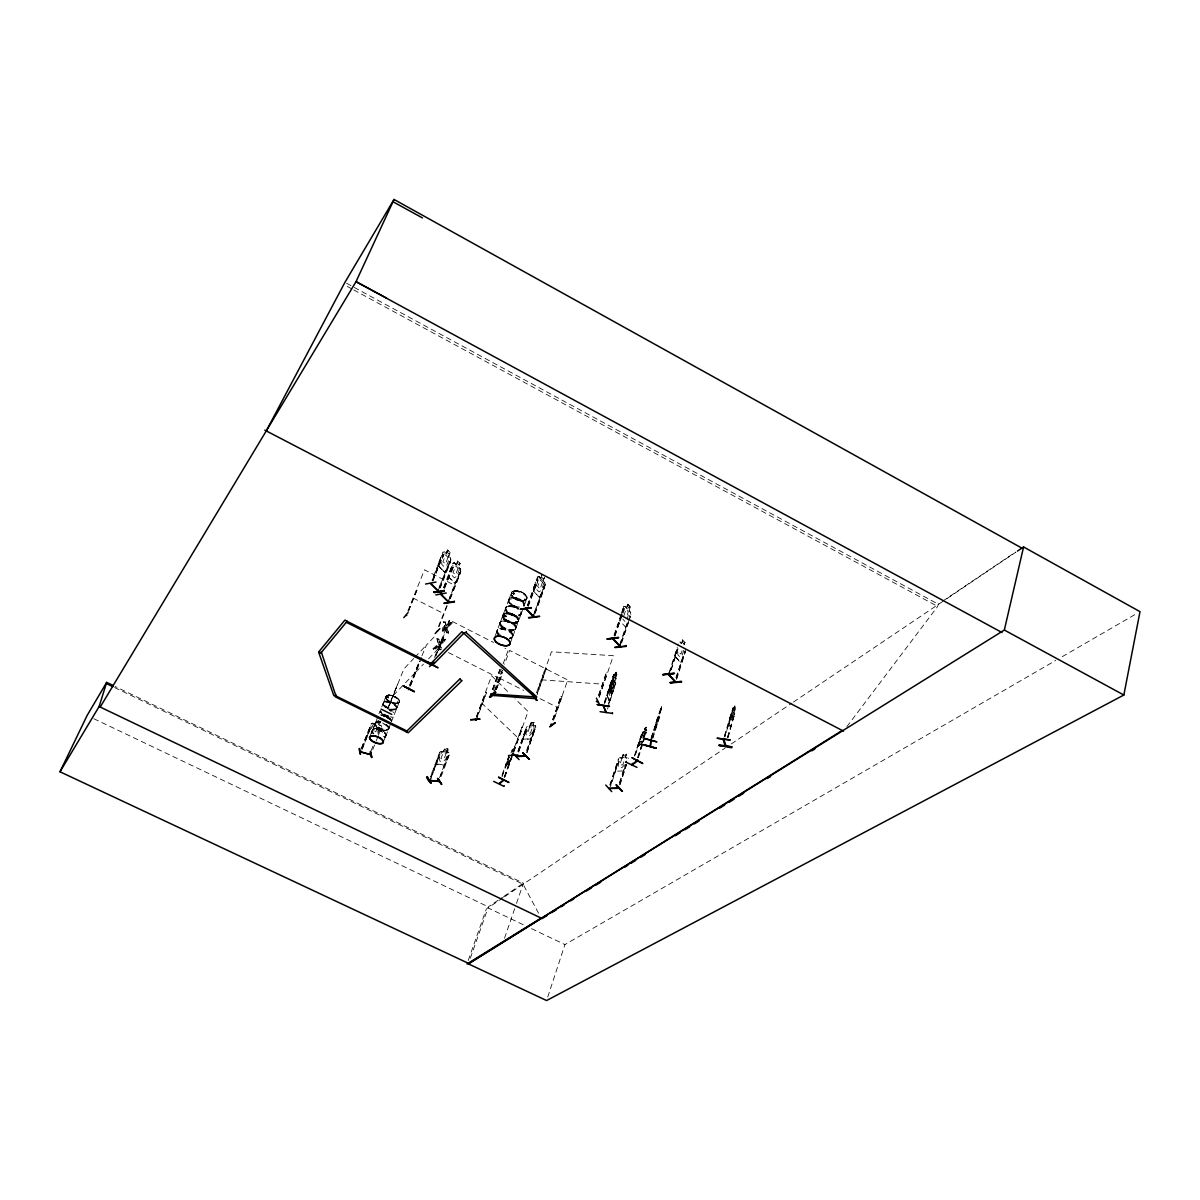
<?xml version="1.0" encoding="UTF-8"?>
<svg xmlns="http://www.w3.org/2000/svg" width="1200" height="1200" viewBox="0 0 1200 1200"><rect width="100%" height="100%" fill="white"/><g stroke="black" fill="none" stroke-linecap="round" stroke-linejoin="round"><path stroke-width="0.75" stroke-dasharray="5 3.75" d="M385.605 736.53L388.56 728.955L388.155 729.69A7.275 3.165 21.6 0 1 376.38 727.095A7.275 3.165 21.6 0 1 380.535 722.955A7.275 3.165 21.6 0 1 388.11 729.795L388.38 729.42M388.47 729.33L388.95 727.965M381.81 706.77L383.73 702.105M372.09 731.88L372.51 729.87M374.97 724.68L375.66 722.31L375.27 723.045M374.895 723.72L372.675 729.675M397.02 707.85L399.405 701.52M615.57 771.075L615.645 767.85L615.45 771.18L623.22 770.955L626.265 764.505M502.62 616.725L503.415 614.145M513.495 623.34C509.175 622.89 502.23 620.43 502.785 615.18M505.155 616.8L504.165 615.33M506.13 606.9L505.41 609.315M505.905 616.005L505.095 616.545M505.29 616.56L506.235 616.35L505.185 615.54M508.44 600.555L508.425 600.675A8.385 4.26 20.5 0 0 517.335 607.395M499.95 623.145L497.34 630.165M496.935 631.14L494.52 637.71M512.265 593.31L513.915 594.33M513.735 592.77L513.135 593.415M513.915 592.905L513.735 594.045M514.68 594L514.215 593.13M516.315 621.405C515.775 622.845 518.22 621.03 515.835 621.93M516.825 622.065L516.615 621.525M518.625 621.135L518.325 618.36L514.05 614.7L507.9 612.975L503.295 614.475L504.39 613.8M521.445 613.515L521.52 612.36A8.4 4.245 20.5 0 1 512.295 614.67A8.4 4.245 20.5 0 1 506.22 606.84L506.325 606.705A8.4 4.245 20.5 0 1 518.565 608.505M367.65 735.9L367.83 732.45M518.415 608.91A8.4 4.245 20.5 0 0 505.815 607.545L508.425 600.72A8.385 4.26 20.5 0 1 517.05 598.41A8.385 4.26 20.5 0 1 524.385 605.535L524.445 604.185M524.88 599.625L524.16 599.19L525.27 598.995M436.56 760.86L436.38 764.145L444.195 765.06L446.49 761.97L449.565 753.495M512.07 637.785L513.075 635.115M523.125 739.35L526.44 727.14L527.865 725.91L535.335 725.625L536.055 726.75L530.61 739.035L523.05 739.275L523.32 736.095M521.445 613.23L522.735 609.645M608.79 703.965L616.47 679.545C614.865 674.91 615.51 687.795 612.105 688.515L611.775 682.35L613.995 675.795L614.835 675.795C615.54 668.205 618.495 675.51 615.66 677.985L616.92 674.445M513.015 635.91L515.625 628.845M613.77 688.335L613.215 684.735L614.325 681.27M655.65 727.56C660.42 714.945 652.815 737.94 656.04 722.88M655.74 727.755L656.175 722.91M657.93 718.05L657.765 719.955L660.03 711.525M659.61 717.255L652.725 738.66M660.45 710.175L660.555 708.84L659.685 715.515L652.29 738.555M651.48 737.415L661.695 706.725L652.83 737.325M660.6 710.385L661.695 706.725M660.825 710.19L661.065 708.975M661.515 706.875L661.02 709.23M680.49 662.37L682.5 659.67L680.505 662.565L675.135 656.64L678.165 643.95M675.255 656.625L675.645 652.11M386.1 735.555L386.025 734.655M388.92 728.49L388.875 727.41M507.69 760.62L507.495 762.615L510.585 758.31M620.37 616.335L619.815 620.91L625.575 627L627.42 624.15M620.04 620.82L620.325 617.88M533.745 591.195L534.21 586.785M534 586.74L533.64 591.255L539.55 597.435L533.535 591.27L534 586.74L537.615 577.005L539.085 576.645L540.705 578.355L541.92 574.77M457.05 580.38L454.815 583.26L448.725 577.11L449.25 572.655L453.045 563.085L454.56 562.74L456.225 564.45M439.11 561.69L438.69 566.145L444.855 572.37L438.585 566.175L439.11 561.69L442.95 552.105M730.965 715.95L730.89 722.085L735.21 707.775C734.07 701.82 736.41 710.55 734.325 711.315M499.965 622.665L499.905 624.075M638.4 743.625C634.32 757.47 640.44 736.05 644.55 728.475L646.515 727.2L644.67 728.535L639 745.695M524.385 605.16L526.86 598.44M613.905 681.195L613.77 681.195M518.745 620.85L515.355 623.25M610.575 697.77L609 700.56L606.975 695.13L611.085 681.315L611.94 680.925L612.36 682.41M661.515 708.795L656.865 722.745L658.005 717.03M505.44 766.635L506.115 763.86L505.365 766.77L508.89 763.905M846.87 726.66L937.665 606.435L938.235 604.185L941.325 602.1M727.47 737.115L734.325 714.825M727.635 737.73L734.46 714.84M728.07 737.805L733.695 716.445L734.28 717.15M729.81 717.675L733.275 707.535L734.52 712.935M724.365 736.17L732.84 708M724.515 736.8L732.63 710.34L724.965 736.86M724.8 736.245L734.715 705.45M733.755 709.23L734.835 705.66M388.98 727.935L390.72 723.54M682.065 650.745L680.97 654.15L678.84 651.795M683.94 644.91L684.96 642.435L684.18 644.865M683.745 650.295L682.11 655.41L680.025 657.075L677.895 654.72L677.7 650.535M675.885 677.805L684.735 651.405L685.365 652.11L676.35 680.22M676.275 677.775L684.735 651.405M676.53 678.495L685.545 649.86M669.075 672.765L677.295 647.31M669.465 672.735L677.43 648.09M670.845 669.945L677.67 648.825M671.235 669.9L678.06 648.78M681.39 643.56L682.68 639.9L681.435 643.77M650.97 738.555L660.36 709.38M651.405 738.66L659.67 711.585L660.045 712.275M634.365 755.805L641.37 734.49M634.74 756L641.13 736.17L635.235 755.64M640.725 744.48L641.835 741.03L640.125 742.26L640.095 740.16L643.47 731.955M642.735 738.285L646.395 727.14M643.65 737.625L645.18 730.725M637.59 757.56L642.15 743.49M644.445 736.455L646.08 732.57L645.315 736.29M637.965 757.755L646.485 729.705L646.785 730.605M638.475 757.395L644.745 738.045M619.41 782.955L625.02 765.78M619.605 783.18L625.785 764.28M619.755 784.65L626.37 764.49M619.965 784.875L626.7 764.265M610.785 784.86L618.675 760.89L617.76 760.92L618.87 761.115L610.425 786.795M626.55 758.58L625.275 757.515L626.58 754.125L623.22 754.17L622.185 757.62L620.175 758.79L618.12 765.045L618.885 767.685L621.975 767.58L624.51 764.85M623.355 754.35L622.245 757.695L618.495 758.895L619.875 757.59L627.615 757.395L628.335 758.475M623.88 761.76L622.845 764.895L619.77 764.985L621.825 758.73L624.9 758.64M626.505 754.065L625.335 757.59L627.54 757.515L628.275 758.595M547.74 997.05L564.93 944.58L1055.76 660.42M609.87 784.89L618.435 758.82M610.08 785.115L618.585 758.925M605.04 702.84L613.65 677.43L612.975 676.725L613.65 677.43M614.97 675.81L616.17 672.12L616.98 674.505M608.55 703.335L615.81 683.115L607.515 709.095M627.165 619.815L630.18 606.78L628.83 610.47L630.48 612.285M619.935 644.055L627.12 622.92M619.725 645.78L627.51 622.875M621.195 643.005L628.38 621.885M628.65 620.865L630.87 614.34L630.45 612.225L630.87 614.34M621.585 642.96L630.555 616.545L629.52 615.885L630.555 616.545M604.365 702.15L613.665 674.505L607.17 695.085L609.015 700.395M604.215 703.89L613.395 676.785M614.655 636L621.9 614.82M622.5 613.065L623.445 608.76L622.89 613.005M615.045 635.955L622.29 614.775M623.13 613.08L624.87 607.95L626.49 608.04L627.81 604.17L630.18 606.78M627.69 604.185L626.565 607.815M623.73 616.095L626.07 609.255L628.29 611.7L625.965 618.525M598.59 695.205L606.285 672.66L607.485 672.99L606.285 672.66M598.725 695.46L606.42 672.915M599.07 697.035L607.35 672.75M599.22 697.275L613.365 655.71L551.46 651.78L536.82 692.625M504.525 938.205L515.895 905.13M516.495 903.39L523.44 883.185L115.11 686.46M621.45 613.155L623.625 606.51L625.02 606.12L626.61 608.025M613.995 635.28L623.805 606.63M614.385 635.235L623.445 608.76M552.57 719.865L561.045 696.135L562.02 696.63L553.74 720.225M468.225 960.495L486.48 908.55M552.75 719.73L561.045 696.135M553.56 720.375L567.735 679.98L509.61 650.4L504.48 664.245M470.34 958.185L488.355 906.87L502.08 897.6M526.995 752.79L535.23 728.775L534.345 728.82L526.5 750.9M531.21 722.505L525.9 733.275L526.545 735.855L529.515 735.72L532.065 732.99L534.27 726.795L533.07 725.775L534.39 722.34L531.21 722.505L534.45 722.415M530.16 725.985L531.345 722.67M526.71 751.125L534.345 728.82M526.77 752.565L535.86 726.72L535.185 725.67M504.51 777.285L513.015 753.435M513.48 752.115L528.06 711.495L515.055 698.745M504.915 776.97L512.07 757.065M513.81 752.085L522.555 727.725L521.94 727.14L512.865 751.53M536.67 692.37L545.235 668.505L546.27 668.58L537.255 694.41M537.105 694.17L546.27 668.58M517.845 751.23L526.5 727.2M518.07 751.455L525.72 729.21L526.605 729.18L517.725 754.815M518.715 751.2L526.605 729.18M509.1 755.19L505.245 766.725L508.785 763.845L510.45 760.29M502.11 774.795L508.59 756.975M501.885 776.235L508.86 756.84M502.245 776.415L509.22 757.02M506.34 765.87L509.52 757.005M510.975 752.835L513.645 748.41L512.505 751.83L513.51 751.035M507.735 764.76L509.835 758.91L508.44 760.02M513.195 751.5L521.94 727.14M504.15 777.12L511.305 757.215M504.57 776.79L512.895 753.375M542.025 574.755L540.615 578.58L538.935 578.46L536.43 585.225L536.61 589.455L538.95 591.915L541.275 590.325L543.75 583.575L542.955 581.055L544.41 577.41M543.075 581.025L544.515 577.395M534.15 612.6L544.125 586.395L544.815 587.115L535.215 613.26M533.25 616.035L544.125 586.395M539.43 597.465L545.1 584.895M534.84 613.32L545.205 584.94L544.695 582.9M496.29 689.565L502.53 672.735M527.295 605.475L537.615 577.005M496.455 689.415L502.695 672.585M527.67 605.43L537.36 579.225L538.05 579.96L528.36 606.15M528 606.195L538.05 579.96M492.33 689.76L499.83 669.57M492.495 689.61L499.995 669.42M510.225 643.29L512.655 636.81M516.045 627.66L521.07 614.115L520.53 614.985M493.335 690.27L502.515 665.52M503.16 663.78L508.29 649.95L505.02 648.27M494.67 690.735L502.155 670.545M494.835 690.585L502.32 670.395M476.28 716.925L491.625 675.78L508.545 692.37M476.61 716.895L485.82 692.175L486.45 692.79L477.24 717.51M476.91 717.525L486.45 692.79M512.76 592.92L512.985 593.685M514.455 593.52L513.36 593.97M446.79 751.965C451.5 747.885 442.14 746.64 443.58 751.77L441.48 752.565L439.245 758.46L439.95 761.19L443.055 761.55L445.68 759.21L447.9 753.3L446.64 752.055L447.975 748.815L444.66 748.425L443.475 751.575M439.515 777.795L447.975 755.34L449.025 755.655L447.975 755.34M440.31 776.265L448.11 755.55M441.225 776.385L449.73 753.525L448.935 752.205L441.21 751.32L439.725 752.325L430.485 776.685M505.395 608.73L500.31 622.245M508.875 599.505L511.38 592.935M430.62 776.895L439.86 752.445M430.755 778.53L439.89 754.41L438.99 754.305L440.025 754.62L430.23 780.45M434.52 657.54L449.34 619.95L493.56 642.45M435.57 656.07L442.8 637.59M435.975 655.65L449.745 620.43L442.365 628.23M438.54 650.655L443.955 637.035L442.785 636.69L443.79 637.2M438.705 650.49L443.955 637.035M439.005 626.715L447.345 605.505M449.955 598.86L460.875 570.96L457.125 580.485M450.33 598.785L460.425 573.105L459.72 572.385L449.265 598.11M409.65 685.14L419.49 661.95L418.725 662.16M410.04 684.75L419.115 661.755M409.8 685.965L419.535 661.335M410.175 686.16L421.29 657.405M421.965 655.71L426.375 645.135L434.985 636.03M410.565 685.77L420.3 661.125M457.635 560.91L456.15 564.675L454.395 564.54L451.77 571.17L451.935 575.34L454.35 577.785L456.765 576.255L459.375 569.61L458.565 567.12L460.2 563.535L457.515 560.925L460.2 563.535M438.48 626.445L446.76 605.67M448.275 601.485L459.72 572.385M397.17 702.3L398.19 702.06M443.535 587.61L453.045 563.085M443.895 587.565L452.73 565.275L453.435 565.995L444.615 588.285M383.97 740.52L385.53 736.635M393.21 717.195L391.5 721.545A7.29 3.195 21.6 0 0 391.455 720.645M394.245 714.6L396.645 708.555L396.255 709.26M444.255 588.33L453.435 565.995M377.55 732.255L379.89 726.39L378.555 724.845L379.965 721.65L376.515 720.87M387.6 708.72L397.53 684.36L388.335 708.54M450.195 552.6L448.53 556.2L449.37 558.705L446.715 565.365L444.27 566.895L441.825 564.42L441.66 560.235L444.33 553.575L446.1 553.725L447.6 549.945L450.195 552.6L448.785 556.155M371.055 750.855L373.8 743.985M377.925 733.875L379.95 728.535L380.955 729L379.95 728.535M387.96 708.36L403.905 668.895L413.715 658.53M372.75 749.595L375.48 742.725M376.17 741.015L378.225 735.87M378.33 735.33L381.795 726.855L381 725.4L378.72 724.845M439.11 587.295L449.7 561.495L450.42 562.215L440.19 587.97M438.09 590.67L449.7 561.495M447.075 569.625L450.765 560.025L450.555 557.955L444.495 551.775L443.025 552.24L431.955 580.14M439.83 588.015L450.87 560.07L450.555 557.955M432.3 580.08L442.635 554.295L443.355 555.03L433.035 580.815M370.26 735.615L372 730.965M377.61 717.225L375.18 723.87L373.065 724.515L370.71 730.38L371.475 733.38M378.975 713.79L380.13 710.925A7.245 3.195 21.6 0 0 384.57 715.785A7.245 3.195 21.6 0 0 392.52 717.045M385.86 696.69L383.43 702.69M432.675 580.875L443.355 555.03M387.96 696.93L386.595 696.825L387.57 697.56M388.155 696.825L388.59 697.815L388.23 696.945M361.44 748.2L370.38 725.91L371.355 726.18L361.065 752.085M361.47 748.38L371.205 723.96L372.765 723.15C377.025 726.375 375.12 717.12 379.965 721.65M361.725 750.18L371.355 726.18M407.88 610.92L424.485 569.805L455.19 585.57M408.405 611.19L418.095 587.175M408.555 611.01L418.26 586.995M515.355 629.415L516.06 627.09M730.215 727.305L731.445 724.35M641.985 743.505L643.74 739.695M642.69 742.35L643.86 739.755M510.57 760.335L508.77 763.935M508.875 599.55L509.37 598.71L508.395 601.53A8.25 4.185 20.5 0 0 517.005 608.175M505.845 607.515L505.86 607.47A8.4 4.245 20.5 0 0 513.54 615.51A8.4 4.245 20.5 0 0 520.86 611.445M515.94 628.47L515.34 629.4A8.43 4.2 20.5 0 0 507.03 621.12A8.43 4.2 20.5 0 0 501.405 626.565A8.43 4.2 20.5 0 0 515.235 629.52L515.295 629.46M613.005 690.84L611.7 693.735L609.51 688.2L611.715 693.555M499.98 622.665L500.745 621.465M397.485 702.045L398.28 702.615L397.155 702.06M399.09 702.45L399.495 700.725M399.12 702.465C395.28 706.56 380.28 698.01 388.215 695.1M511.755 592.005C509.1 598.785 523.08 604.125 526.995 598.665C527.31 594.165 521.925 591.93 518.265 591C517.125 589.26 509.715 592.92 512.88 591.225M503.805 615.66L504.96 615.465M504.27 615.84L504.54 616.305M497.67 629.52L496.905 632.055M505.755 615.645L505.95 616.605M525.525 599.685L524.565 599.715M516.93 621.78L515.79 621.72L516.72 622.38M625.455 627.015L627.48 624.03M396.285 709.245L396.96 707.025M444.195 765.06L446.535 762.045M454.8 583.065L456.93 580.41M446.88 569.535L444.72 572.205L438.585 566.175M444.75 572.385L447 569.52M414.93 657.24L425.955 645.585M393.375 695.34L415.29 672.6M415.71 672.18L423.45 664.14M428.61 658.785L438.945 648.06M518.13 621.825L511.605 622.74L504.3 619.005A8.265 4.14 20.5 0 1 509.895 613.575L517.17 617.34M445.92 639.885L444.345 639.78L440.13 643.605L439.65 642.855L443.865 639.03L445.92 639.885L440.535 644.685L441.48 648.285M452.46 623.07L450.9 622.98L446.715 626.775L446.25 626.01L450.42 622.215L452.46 623.07L447.12 627.84L448.53 633.18L446.4 632.325L445.335 628.095L442.125 631.005M445.335 628.095L445.815 628.86L441.54 632.73L441.06 631.98M439.215 645.705L434.925 649.605L432.87 648.75L434.43 648.855L438.735 644.955L440.28 649.98M442.215 629.46L444.93 627.045L443.55 621.795L445.2 621.9L446.715 626.775M442.695 630.21L445.395 627.795L443.55 621.795M448.53 633.18L446.655 627.075L451.995 622.32M432.87 648.75L438.33 643.89L436.965 638.58L439.095 639.435L440.13 643.605M433.35 649.5L438.81 644.64L436.965 638.58M441 647.535L440.055 643.935L445.44 639.135M562.02 696.63L560.865 696.27M512.4 751.785L513.465 750.855L513.63 751.71M641.13 736.17L641.505 736.35M646.455 732.765L645.585 732.945M642.18 732.885L646.59 729.765M645.3 730.785L646.53 729.9M643.095 733.11L644.82 731.865M637.68 746.64L642.105 743.64M441.255 751.395L439.725 752.325M503.61 896.565L523.44 883.185M942.87 601.05L1015.44 552.135M503.25 897.615L487.98 907.905L524.775 925.44M504.765 896.595L725.055 748.125M731.28 743.94L791.88 703.11M793.425 702.06L945.555 599.55M947.085 598.515L1015.92 552.12M386.955 695.4L385.71 697.77M398.205 703.035L399.06 702.495A7.245 3.24 21.7 0 0 391.44 695.58A7.245 3.24 21.7 0 0 387.255 699.855A7.245 3.24 21.7 0 0 398.955 702.495M1062.24 656.67L1136.76 613.53M613.545 674.61L614.4 674.1L614.85 675.6M371.205 724.02L372.78 723.21L381 725.46M504.375 613.77L509.805 613.605A8.265 4.14 20.5 0 1 517.905 621.9A8.265 4.14 20.5 0 1 504.345 619.02A8.265 4.14 20.5 0 1 509.865 613.635M623.685 606.645L625.02 606.285L630.36 612.3M504.06 615.405L505.515 615.6M537.675 577.14L539.07 576.795M388.215 697.155L387.465 697.275M387.225 697.71L388.455 697.89M453.105 563.22L454.545 562.89L460.365 568.965L460.665 570.93L460.56 568.86L458.685 567.09M446.175 553.485L447.48 549.96L450.09 552.615M442.635 554.295L442.995 555.09M450.42 562.215L449.34 561.555M454.44 562.755L456.27 564.66M452.73 565.275L453.09 566.055M460.44 568.875L458.67 567.105M460.425 573.105L459.36 572.445M448.725 577.11L454.935 583.23M539.085 576.645L544.815 582.885M537.36 579.225L537.675 580.02M544.77 582.825L545.085 584.955M544.815 587.115L543.765 586.44M685.365 652.11L684.345 651.45M522.555 727.725L521.625 727.17M505.92 613.35L507.78 613.32M525.945 729.435L526.815 729.405M534.555 729.045L535.44 729M523.17 739.17L530.505 738.855M521.88 600.825L523.695 600.765M505.425 616.2L504.54 615.81M505.74 616.83L504.6 616.425M513.51 623.31L515.325 623.295M612.48 682.62L609.435 689.22L609.705 695.37L611.085 693.705L613.275 684.795M389.76 695.055L388.23 695.07L391.485 695.355A7.215 3.225 21.7 0 1 399 702.255A7.215 3.225 21.7 0 1 387.375 699.63A7.215 3.225 21.7 0 1 391.545 695.385M444.03 622.545L445.68 622.65M446.4 632.325L448.05 632.43M437.46 639.33L439.095 639.435M441.465 649.35L439.8 649.23L438.735 644.955M546.42 668.835L545.235 668.505M541.41 679.815L603.66 684.24M441.255 751.5L443.58 751.77M446.685 752.115L448.89 752.37M436.47 763.98L444.12 764.88M516.24 590.775L518.265 591.03A8.265 4.23 20.5 0 1 526.305 599.415A8.265 4.23 20.5 0 1 512.73 596.58A8.265 4.23 20.5 0 1 518.31 591.06A8.22 4.2 20.5 0 1 526.275 599.385A8.22 4.2 20.5 0 1 512.775 596.565A8.22 4.2 20.5 0 1 518.325 591.075M614.4 674.1L616.425 679.635M513.21 592.92L513.96 593.07M610.335 683.94L609.585 688.275M613.68 678.915L614.46 681.285M611.085 681.315L611.91 681.075L613.875 686.415M606.975 695.13L609.135 700.575M729.915 717.645L728.895 721.98M397.26 702.195L398.31 702.465M371.385 726.375L370.38 725.91M391.485 695.325L396.66 697.515M385.185 716.205L390.885 719.97M515.82 599.13L517.8 599.985M93.84 718.725L488.355 906.87M531.465 928.635L564.93 944.58M114.6 687.525L523.08 884.25L539.445 914.88M499.35 678.09L523.785 690.435M540.075 698.655L558 707.715M448.44 652.59L498.015 677.625M413.085 598.02L444.09 613.815M346.56 283.275L938.235 604.185M347.175 286.365L352.11 289.035M353.76 289.935L937.665 606.435M388.56 700.89L390.135 701.805M505.455 615.435L506.235 616.35M505.635 620.52L507.42 621.585M396.645 697.53L399.45 700.68M515.7 616.14L518.7 619.98M524.1 593.565L525.54 594.795M481.515 702.9L518.43 738.345M530.61 739.035L532.875 735.675M541.71 577.215L543.195 578.805M543.195 581.01L544.89 582.81M622.74 619.02L624.96 621.45M675.345 656.565L680.61 662.355M627.735 604.395L630.06 606.825M623.22 770.955L625.455 767.565M681.51 643.545L679.92 641.925L681.555 643.755M682.56 639.915L684.96 642.435M504.27 618.99L502.755 616.41M440.055 643.935L440.535 644.685M438.33 643.89L438.81 644.64M443.865 639.03L444.345 639.78M446.655 627.075L447.12 627.84M444.93 627.045L445.395 627.795M450.42 622.215L450.9 622.98M391.53 720.705L391.59 721.665M614.115 681.48L613.62 680.085L613.725 682.65M445.2 621.9L446.25 626.01M445.815 628.86L446.88 633.075M730.38 727.155L729.09 721.935L730.35 727.335M438.615 638.685L439.65 642.855M734.61 706.62L734.94 707.985M734.25 707.805L734.58 709.185M508.38 601.455L508.38 601.575A8.25 4.185 20.5 0 1 516.72 599.34A8.25 4.185 20.5 0 1 523.935 606.36M383.115 704.28L383.055 703.365M380.25 711.405L380.28 711.435A7.365 3.255 21.6 0 0 388.275 716.685M520.575 611.895A8.265 4.17 20.5 0 1 513.36 615.9A8.265 4.17 20.5 0 1 505.755 608.055A8.265 4.17 20.5 0 1 518.16 609.405M504.36 618.975A8.265 4.14 20.5 0 0 517.935 621.84A8.265 4.14 20.5 0 0 509.895 613.575M517.185 607.8A8.385 4.26 20.5 0 1 508.35 601.065A8.385 4.26 20.5 0 1 516.9 598.815A8.385 4.26 20.5 0 1 524.22 605.94M521.55 611.805A8.265 4.17 20.5 0 1 512.49 614.145A8.265 4.17 20.5 0 1 506.505 606.45A8.265 4.17 20.5 0 1 518.655 608.085M519.48 607.125A8.25 4.2 20.5 0 1 508.845 600.63A8.25 4.2 20.5 0 1 517.89 598.245A8.25 4.2 20.5 0 1 523.845 605.97A8.265 4.2 20.5 0 0 518.565 598.485A8.265 4.2 20.5 0 0 508.8 599.85A8.265 4.2 20.5 0 0 517.5 606.87M500.295 634.89A8.325 4.11 20.5 0 1 499.485 628.32A8.325 4.11 20.5 0 1 511.17 631.635A8.325 4.11 20.5 0 1 509.91 637.62M498.36 635.04A8.325 4.11 20.5 0 1 500.01 629.445A8.325 4.11 20.5 0 1 511.11 633.39A8.325 4.11 20.5 0 1 509.415 638.97M498.435 634.59A8.46 4.17 20.5 0 1 500.1 628.905A8.46 4.17 20.5 0 1 511.38 632.91A8.46 4.17 20.5 0 1 509.67 638.58M498.585 634.17A8.46 4.17 20.5 0 1 500.265 628.485A8.46 4.17 20.5 0 1 511.53 632.49A8.46 4.17 20.5 0 1 509.82 638.16M391.545 716.97A7.365 3.255 21.6 0 1 390 716.97M389.55 710.46A7.365 3.255 21.6 0 1 391.155 711.39M387.54 708.315A7.35 3.27 21.7 0 1 385.095 701.835A7.35 3.27 21.7 0 1 396.495 706.68A7.35 3.27 21.7 0 1 389.295 709.05M388.575 715.845A7.245 3.195 21.6 0 1 383.475 713.7M381.225 711.645A7.245 3.195 21.6 0 1 380.685 710.64M388.08 708.975A7.245 3.195 21.6 0 1 391.41 710.625M392.715 711.645A7.245 3.195 21.6 0 1 393.66 712.68M385.845 707.775A7.245 3.21 21.7 0 1 385.92 702.225A7.245 3.21 21.7 0 1 396.405 707.415A7.245 3.21 21.7 0 1 389.145 709.41M388.425 716.325A7.365 3.255 21.6 0 1 383.25 714.135M381.915 713.115A7.365 3.255 21.6 0 1 380.415 711.03M389.7 710.1A7.365 3.255 21.6 0 1 391.305 711.015M387.69 707.94A7.35 3.27 21.7 0 1 385.23 701.475A7.35 3.27 21.7 0 1 396.645 706.305A7.35 3.27 21.7 0 1 389.445 708.69M380.34 714.99A7.26 3.18 21.6 0 1 387.93 716.955A7.26 3.18 21.6 0 1 391.56 721.38M381.69 715.38A7.29 3.195 21.6 0 1 390.825 719.895M385.875 724.68A7.395 3.21 21.6 0 1 386.295 730.215A7.395 3.21 21.6 0 1 375.51 725.64A7.395 3.21 21.6 0 1 380.655 722.475M382.485 723A7.395 3.21 21.6 0 1 384.255 723.75M388.335 726.39A7.395 3.21 21.6 0 1 384.33 729.765A7.395 3.21 21.6 0 1 375.24 724.59A7.395 3.21 21.6 0 1 380.805 722.1M386.025 724.305A7.395 3.21 21.6 0 1 387.36 725.325M388.395 725.955A7.275 3.165 21.6 0 1 385.56 729.39A7.275 3.165 21.6 0 1 376.515 725.565A7.275 3.165 21.6 0 1 377.745 721.455M379.275 721.47A7.275 3.165 21.6 0 1 380.985 721.74M372.57 733.275A7.29 3.15 21.6 0 1 374.865 729.855A7.29 3.15 21.6 0 1 383.685 733.005A7.29 3.15 21.6 0 1 384.42 737.505M373.62 733.905A7.41 3.195 21.6 0 1 374.49 729.405A7.41 3.195 21.6 0 1 384.345 732.915A7.41 3.195 21.6 0 1 383.43 737.4M373.77 733.53A7.41 3.195 21.6 0 1 374.64 729.03A7.41 3.195 21.6 0 1 384.495 732.54A7.41 3.195 21.6 0 1 383.58 737.04M383.145 716.325A7.26 3.18 21.6 0 1 384.945 716.85M386.685 717.585A7.26 3.18 21.6 0 1 389.595 719.505M611.85 683.685L611.22 688.11L613.02 686.79L611.13 689.355L610.2 695.025L610.68 689.64L609.06 691.77L608.775 691.08L610.755 688.425L611.595 682.89L611.85 683.685M734.565 712.845L734.49 714.87L734.7 712.875M657.195 718.755L656.01 722.955L657.195 718.755M733.77 712.53L731.76 719.205L731.235 717.09L733.26 710.4L733.77 712.53M684.15 642.675L683.76 643.89L682.395 642.36L682.785 641.16L684.15 642.675M644.7 728.895L644.325 730.035L645.81 728.1L644.7 728.895M623.655 754.815L623.28 755.925L625.26 755.865L625.635 754.755L623.655 754.815M612.09 683.805L609.855 690.39L610.65 692.55L612.885 685.965L612.09 683.805M614.445 676.965L612.225 683.52L613.065 685.695L615.27 679.14L614.445 676.965M615.975 673.26L616.11 675.84L615.975 673.26M627.915 605.445L627.51 606.66L628.935 608.22L629.34 607.005L627.915 605.445M529.695 727.005L527.49 733.2L530.46 733.065L532.665 726.87L529.695 727.005M531.615 723.135L531.21 724.23L533.13 724.14L533.52 723.03L531.615 723.135M512.205 750.015L511.83 751.095L513.12 749.295L512.205 750.015M542.505 582.255L540.015 589.02L537.675 586.545L540.18 579.795L542.505 582.255M447.075 749.37L446.685 750.42L444.69 750.18L445.08 749.13L447.075 749.37M446.235 753.105L444.015 759.015L440.91 758.655L443.145 752.745L446.235 753.105M457.755 562.155L457.29 563.34L458.835 564.915L459.3 563.73L457.755 562.155M458.1 568.305L455.475 574.935L453.06 572.49L455.685 565.86L458.1 568.305M449.28 552.795L448.815 553.98L447.255 552.39L447.72 551.205L449.28 552.795M448.065 557.385L445.41 564.03L442.98 561.555L445.635 554.91L448.065 557.385M374.835 724.995L372.48 730.86L375.78 731.775L378.135 725.895L374.835 724.995M376.89 721.5L376.47 722.535L378.585 723.12L379.005 722.07L376.89 721.5M383.49 715.395L381.75 715.11A7.29 3.195 21.6 0 1 383.505 715.395M387.075 716.655L385.305 715.905A7.29 3.195 21.6 0 1 390.93 719.64L387.075 716.67M504.54 618.51A8.265 4.14 20.5 0 0 518.1 621.375A8.265 4.14 20.5 0 0 510.06 613.11A8.265 4.14 20.5 0 0 504.54 618.51A8.25 4.14 20.5 0 0 518.085 621.39A8.25 4.14 20.5 0 0 510.06 613.14A8.25 4.14 20.5 0 0 504.54 618.51M512.535 597.225A8.205 4.2 20.5 0 0 526.005 600.03A8.205 4.2 20.5 0 0 518.07 591.75A8.205 4.2 20.5 0 0 512.535 597.225M504.435 618.69A8.31 4.17 20.5 0 0 518.085 621.585A8.31 4.17 20.5 0 0 509.985 613.275A8.31 4.17 20.5 0 0 504.435 618.69M504.105 619.695A8.25 4.125 20.5 0 0 517.65 622.56A8.25 4.125 20.5 0 0 509.625 614.325A8.25 4.125 20.5 0 0 504.105 619.695M504.21 619.29A8.325 4.17 20.5 0 0 517.86 622.185A8.325 4.17 20.5 0 0 509.76 613.875A8.325 4.17 20.5 0 0 504.21 619.29M501.33 627.015A8.31 4.125 20.5 0 0 514.95 629.925A8.31 4.125 20.5 0 0 506.865 621.66A8.31 4.125 20.5 0 0 501.33 627.015M501.555 626.16A8.43 4.2 20.5 0 0 515.385 629.1A8.43 4.2 20.5 0 0 507.18 620.715A8.43 4.2 20.5 0 0 501.555 626.16M501.825 625.68A8.295 4.14 20.5 0 0 515.445 628.575A8.295 4.14 20.5 0 0 507.36 620.31A8.295 4.14 20.5 0 0 501.825 625.68M387.135 700.23A7.2 3.225 21.7 0 0 398.745 702.855A7.2 3.225 21.7 0 0 391.305 695.985A7.2 3.225 21.7 0 0 387.135 700.23M384.99 705.57A7.23 3.225 21.7 0 0 396.66 708.21A7.23 3.225 21.7 0 0 389.16 701.325A7.23 3.225 21.7 0 0 384.99 705.57M374.88 728.67A7.29 3.15 21.6 0 0 374.01 733.11A7.305 3.15 21.6 0 1 374.865 728.67A7.305 3.15 21.6 0 1 384.585 732.135A7.305 3.15 21.6 0 1 383.685 736.56A7.29 3.15 21.6 0 0 384.57 732.135A7.29 3.15 21.6 0 0 374.88 728.67M390.72 720.165A7.29 3.195 21.6 0 0 385.095 716.445A7.29 3.195 21.6 0 1 390.705 720.195"/><path stroke-width="1.5" d="M636.78 760.71L636.795 759.975C639.69 760.47 628.08 767.79 632.715 763.38M670.17 682.53L681.39 681.405M681.69 681.9L670.47 682.98M626.085 645.42L626.25 646.38L615.15 647.595M539.34 616.17L528.495 617.58M528.93 617.985L539.64 616.515M517.815 754.905L508.44 755.58M444.3 591.165L433.635 592.275L444.3 591.165L444.09 590.13M443.955 603.075L454.14 601.605M444.27 603.42L454.44 601.98L454.275 601.065M433.755 592.17L443.985 590.775M434.1 592.65L444.285 591.075M644.43 738.57L656.88 741.87L644.49 738.39M650.865 740.28L650.49 745.875M650.385 746.355L650.865 740.34M643.965 745.02L656.325 748.335L644.025 744.6M642.675 763.38L632.115 757.83M725.295 745.725L725.55 746.475L725.85 745.275M439.845 628.65L435.165 633.555M612.51 712.845L612.45 713.745M731.82 746.85L718.935 745.44L731.73 747.795L731.805 746.82L719.13 744.885M842.25 730.455L468.345 963.855L546.6 1000.545L1123.845 695.025L1140 611.655L1023.57 546.96L1017.45 551.085M498.525 777.48L508.98 782.505L498.66 777.045M468.345 963.855L1004.34 630.045L1023.57 546.96M437.475 631.05L437.205 631.2M437.85 667.65L426.765 661.83M414.165 691.68L403.41 685.995M724.83 745.785L725.19 744.57L725.325 745.785M725.625 744.645L725.055 746.415L725.205 745.17M730.065 739.98L717.045 738.21L730.08 739.95M723.63 738.48L724.95 746.25M723.42 740.295L724.095 738.615L723.33 740.16M724.005 740.385L724.29 739.185M113.415 685.65L106.665 682.395L99.12 706.53L60 771.78L468.51 963.375M534.96 696.81L536.235 696.915M673.89 673.365L662.625 674.595L674.46 673.215M668.79 673.35L668.52 674.625L675.465 682.095M668.505 674.535L668.85 673.425M669.18 673.305L668.895 674.49L675.855 682.05M669.075 674.565L669.435 673.455M637.29 759.69L636.765 761.31L637.26 760.29M632.415 764.43L637.725 759.84M626.43 761.43L625.965 762.195M605.745 785.085L611.7 791.61M619.35 645.915L619.71 644.715M619.92 644.91L619.335 645.825M620.1 644.67L619.86 645.855L620.295 644.745M618.135 637.545L606.93 638.94L618.63 637.395M534.96 697.305L461.925 631.68L430.11 664.395L346.44 622.365L347.235 621.405L433.17 664.605L464.19 632.835L466.065 632.49L536.82 697.02L492.825 694.095L493.695 695.475L535.8 698.685L535.275 696.405M535.74 696.075L535.215 697.125L536.25 697.185M493.71 781.395L503.985 786.375L504.39 785.715M409.14 688.23L409.185 688.815M408.75 689.265L408.495 689.625M533.265 614.985L532.755 616.05L534.045 616.8M533.565 614.865L533.385 616.11L533.64 614.94M597.54 701.565L596.34 701.46L597.66 701.565M533.565 616.86L525.885 608.94L526.32 607.785M495.66 692.235L490.59 697.17L489.48 696.825L494.565 691.89L494.955 692.775L490.11 697.065L495.63 692.22M533.955 616.725L526.38 608.91L526.695 607.74M527.1 608.595L526.71 609.765L526.965 608.52M526.56 609.615L527.46 608.46M441.465 783.9L437.94 778.5L441.825 784.455M431.31 782.655C428.085 782.985 423.015 769.335 430.56 783.105M432.045 665.505L432.03 664.44L433.005 665.175M406.155 731.76L460.23 678.6M431.085 783.045L427.38 776.7M466.065 632.49L466.41 631.59M435.84 594.915L446.265 592.98M448.335 600.465L447.81 601.515L448.95 602.115M448.185 601.41L448.125 600.69M448.695 600.42L447.81 601.515M448.635 602.325L440.82 594.465L441.165 593.31M448.98 602.205L441.18 594.42L441.525 593.265M441.795 593.415L441.915 595.11M441.63 595.275L441.975 594.12M441.99 595.215L442.32 594.06M370.35 751.965L371.85 757.56L370.56 751.425M425.58 584.04L436.02 582.06M358.965 748.74L360.435 754.395L359.7 748.425M459.885 679.485L462.075 680.58L408.21 732.78L335.22 696.78L336.285 695.145M406.95 730.995L335.94 695.985L321.33 652.05M438.84 591.36L430.995 583.545M1021.62 547.965L394.05 199.455L356.025 281.655L100.215 707.055L99.12 706.53L542.16 918.57L546.915 915.615M625.98 762.18L636.99 767.355M60 771.78L87.105 715.5L106.665 682.395M403.41 685.95L414.3 691.605M391.785 714.405L381.09 709.11M266.265 430.905L344.91 282.375L394.05 199.455M606.48 712.485L603.225 705.54L605.91 712.455M475.215 719.505L475.995 720.255M597.27 704.49L609.54 706.32L597.285 704.655M612.81 638.895L620.085 646.62M620.385 646.485L613.17 638.7M414.345 691.5L403.38 685.995M403.815 617.655L408.09 612.525M674.22 673.68L663.015 674.805M320.97 652.89L347.175 621.24L344.925 620.115L318.795 651.825L320.97 652.89L318.72 652.41L333.765 695.49L335.94 695.985M536.52 700.44L532.29 693.255L536.595 700.38M537.135 700.335L532.755 693.285M607.32 639.195L618.48 637.815M470.655 719.745L480.09 719.07L470.685 719.715M520.725 609.42L531.48 607.905M426.765 661.77L437.775 667.785M489.99 696.825L495.42 692.625M429.51 666.585L434.115 662.19M527.16 609.72L526.365 608.85M489.975 696.855L495.435 692.82M493.215 694.98L494.325 695.55L493.155 694.92M554.925 722.565L549.645 726.825L555.375 722.88M503.37 780.105L499.395 783.255M359.955 751.59L370.815 754.785M512.565 754.905L512.145 754.17M642.585 763.515L632.115 757.77M551.67 912.645L556.44 909.69M561.195 906.735L564.36 904.755M570.705 900.81L573.885 898.83M586.575 890.94L591.33 887.985M596.085 885.03L600.84 882.06M624.63 867.27L627.81 865.29M630.975 863.325L635.745 860.355M640.5 857.4L645.255 854.445M675.39 835.695L680.145 832.74M684.9 829.77L689.67 826.815M694.425 823.86L699.18 820.89M719.805 808.065L724.56 805.11M729.315 802.155L734.07 799.185M738.84 796.23L743.595 793.275M767.385 778.47L770.55 776.505M811.8 750.855L814.965 748.875M467.01 963.96L541.17 918.09M515.925 756.27L525.66 755.97M525.885 756.225L516.24 756.54M499.455 783.795L503.775 780.24M608.64 788.31L618.75 788.085M512.775 753.105L519.06 759.6M725.475 746.4L723.735 739.545M614.85 647.265L625.965 645.96M552.12 724.83L550.905 724.215L552.3 724.68M670.185 682.665L681.405 681.525M529.455 759.315L522.63 752.805L529.455 759.255M616.44 784.965L622.365 791.325M608.895 788.565L618.84 788.31M491.655 694.665L490.785 694.245M596.385 698.1L599.88 705.21M429.27 780.36L439.275 781.56M600.09 711.675L612.36 713.37M725.085 744.885L724.17 739.62M429.36 780.36L439.245 781.365M475.545 719.475L476.355 720.21L475.74 719.61M643.98 744.945L656.355 748.23M526.785 607.83L526.38 608.91M438.405 591.435L430.605 583.665M360.135 751.845L370.785 754.59M616.05 784.905L621.915 791.295M616.455 784.95L622.365 791.385M522.795 752.73L529.02 759.24M106.155 683.46L112.905 686.7M490.86 694.005L491.85 694.485M406.11 615.45L406.755 615.465M264.81 430.155L843.51 731.115M386.4 297.99L356.025 281.655L1002.015 632.535M1004.34 630.045L1123.845 695.025M392.985 201.735L422.475 217.935M437.49 778.41L441.375 784.365M370.485 751.905L371.385 757.335M531.075 607.62L520.335 609.15L531.075 607.62M495.825 641.715A8.325 4.08 20.5 0 0 509.46 644.655A8.325 4.08 20.5 0 0 501.33 636.45A8.34 4.095 20.5 0 0 495.795 641.745A8.34 4.095 20.5 0 0 509.475 644.685A8.34 4.095 20.5 0 0 501.33 636.45A8.325 4.08 20.5 0 0 495.825 641.715M371.1 740.34A7.29 3.12 21.6 0 0 382.845 743.055A7.29 3.12 21.6 0 0 375.225 736.26A7.29 3.12 21.6 0 0 371.1 740.34M371.175 740.085A7.335 3.135 21.6 0 0 382.98 742.83A7.335 3.135 21.6 0 0 375.33 735.975A7.335 3.135 21.6 0 0 371.175 740.085"/></g></svg>
